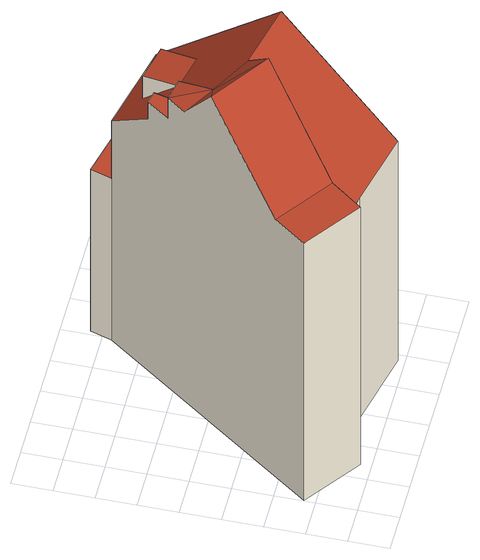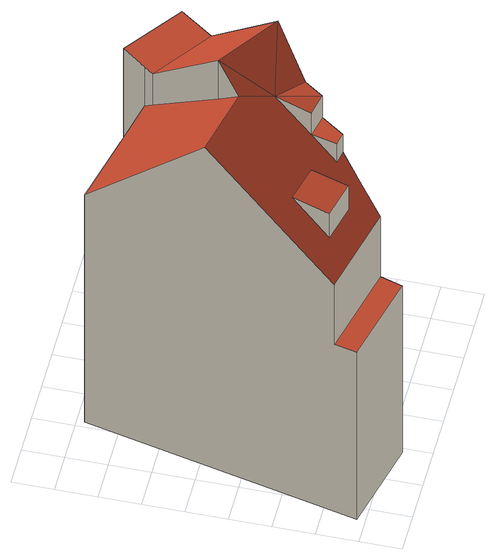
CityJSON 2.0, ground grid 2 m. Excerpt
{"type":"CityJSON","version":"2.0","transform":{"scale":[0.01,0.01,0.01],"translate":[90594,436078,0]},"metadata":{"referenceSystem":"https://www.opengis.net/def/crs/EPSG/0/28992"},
"CityObjects":{
"building1":{"type":"Building","attributes":{"measuredHeight":22.1,"yearOfConstruction":1929,"LAAGSTE_BOUWLAAG":"-1","AANTAL_BOUWLAGEN":"7","AANTAL_ADRESSEN":"5","WIJK":"Delfshaven","PANDSOORT":"Tussenpand","BUURT":"Nieuwe Westen","HOOGSTE_BOUWLAAG":"5"},"address":[{"CountryName":"Nederland","LocalityName":"Rotterdam","ThoroughfareNumber":"385-385","ThoroughfareName":"Rochussenstraat","PostalCode":"3023DK"}],"children":["building1-1"],"geometry":[{"type":"Solid","lod":"2","boundaries":[[[[0,1,2,3]],[[2,1,4]],[[3,5,0]],[[3,2,4,5]],[[6,7,8]],[[9,10,11,12,13,14,15,16,17,18,19,20,21]],[[22,23,24]],[[25,26,23]],[[27,18,17,28]],[[29,30,31,32]],[[33,29,32,34]],[[35,36,37,38,33,34,39]],[[39,40,41,35]],[[36,15,14,37]],[[40,16,15,41]],[[24,12,11,22]],[[31,30,42,27,28]],[[43,42,30,44]],[[7,43,44,8]],[[23,10,9,25]],[[37,14,13,12,24,23,26,6,38],[1,0,5,4]],[[7,20,19,43]],[[6,26,7]],[[26,21,20]],[[7,26,20]],[[33,38,6,8,44,30,29]],[[22,11,10,23]],[[35,41,15,36]],[[27,42,43,19,18]],[[25,9,26]],[[26,9,21]],[[16,40,39,34,32,31,28,17]]]],"semantics":{"surfaces":[{"type":"WallSurface"},{"type":"RoofSurface"},{"type":"GroundSurface"}],"values":[[0,0,0,1,0,0,0,0,0,0,0,0,0,0,0,0,0,0,0,0,1,1,1,1,1,1,1,1,1,1,1,2]]}}]},
"building1-1":{"type":"BuildingInstallation","parents":["building1"],"geometry":[{"type":"MultiSurface","lod":"2","boundaries":[[[3,2,4,5]],[[0,1,2,3]],[[2,1,4]],[[3,5,0]]],"semantics":{"surfaces":[{"type":"RoofSurface"},{"type":"WallSurface"}],"values":[0,1,1,1]}}]}
},
"vertices":[
[1057,1184,1624],[871,1227,1624],[871,1227,1778],[1057,1184,1778],[830,1046,1796],[1015,1004,1796],[763,699,2123],[685,586,2248],[685,586,1998],[562,1034,1998],[562,1034,1858],[643,1147,1858],[643,1147,1742],[720,1254,1630],[793,1356,1523],[793,1356,1132],[793,1356,38],[7,259,38],[7,259,1783],[124,422,1783],[388,790,2248],[495,940,1998],[707,1135,1858],[677,1011,1859],[707,1135,1741],[677,1011,1998],[639,835,2025],[288,55,1783],[288,55,38],[571,128,1526],[376,173,1526],[376,173,38],[571,128,38],[967,36,1526],[967,36,38],[1270,1359,1132],[1245,1251,1132],[1245,1251,1525],[1101,622,2123],[1270,1359,38],[826,1464,38],[826,1464,1132],[376,173,1783],[409,217,1783],[409,217,1577]
]}
